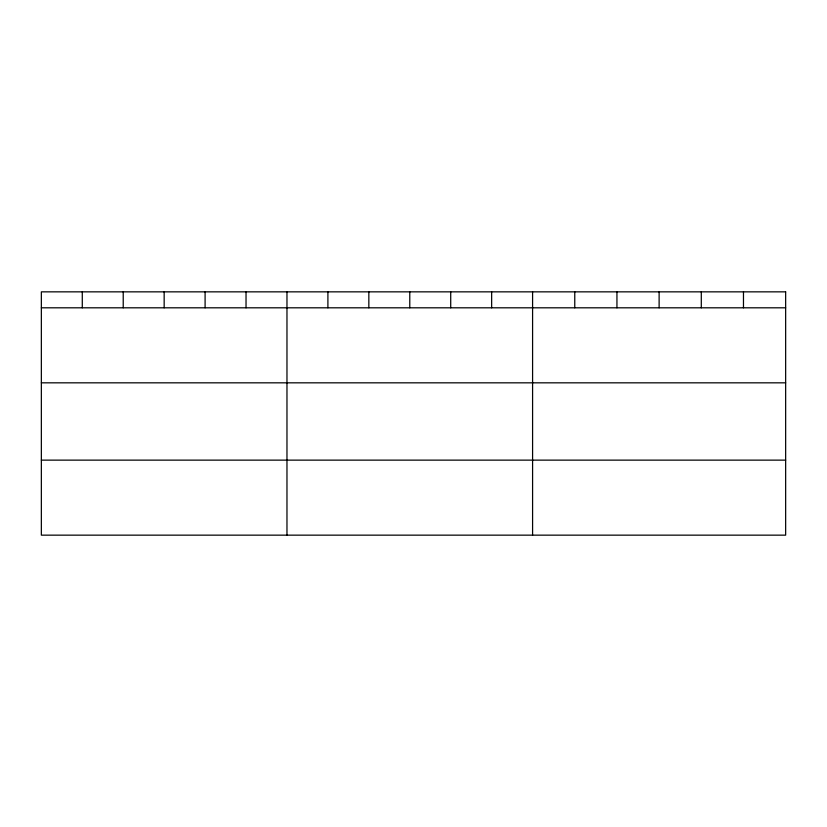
<?xml version="1.0" encoding="UTF-8"?>
<svg xmlns="http://www.w3.org/2000/svg" width="827" height="827" viewBox="0 0 827 827"><rect width="100%" height="100%" fill="white"/><g stroke="black" fill="none" stroke-linecap="round" stroke-linejoin="round"><path stroke-width="1.24" d="M41.35 307.809L785.65 307.809M41.35 382.829L785.65 382.829M41.35 460.132L785.65 460.132M743.473 291.848L743.473 307.809M701.296 291.848L701.296 307.809M659.119 291.848L659.119 307.809M616.942 291.848L616.942 307.809M574.765 291.848L574.765 307.809M532.588 291.848L532.588 535.152M491.651 291.848L491.651 307.809M450.715 291.848L450.715 307.809M409.778 291.848L409.778 307.809M368.842 291.848L368.842 307.809M327.905 291.848L327.905 307.809M286.969 291.848L286.969 535.152M246.032 291.848L246.032 307.809M205.096 291.848L205.096 307.809M164.16 291.848L164.16 307.809M123.223 291.848L123.223 307.809M82.286 291.848L82.286 307.809M785.65 291.848L41.35 291.848L41.35 535.152L785.65 535.152L785.65 291.848"/></g></svg>
